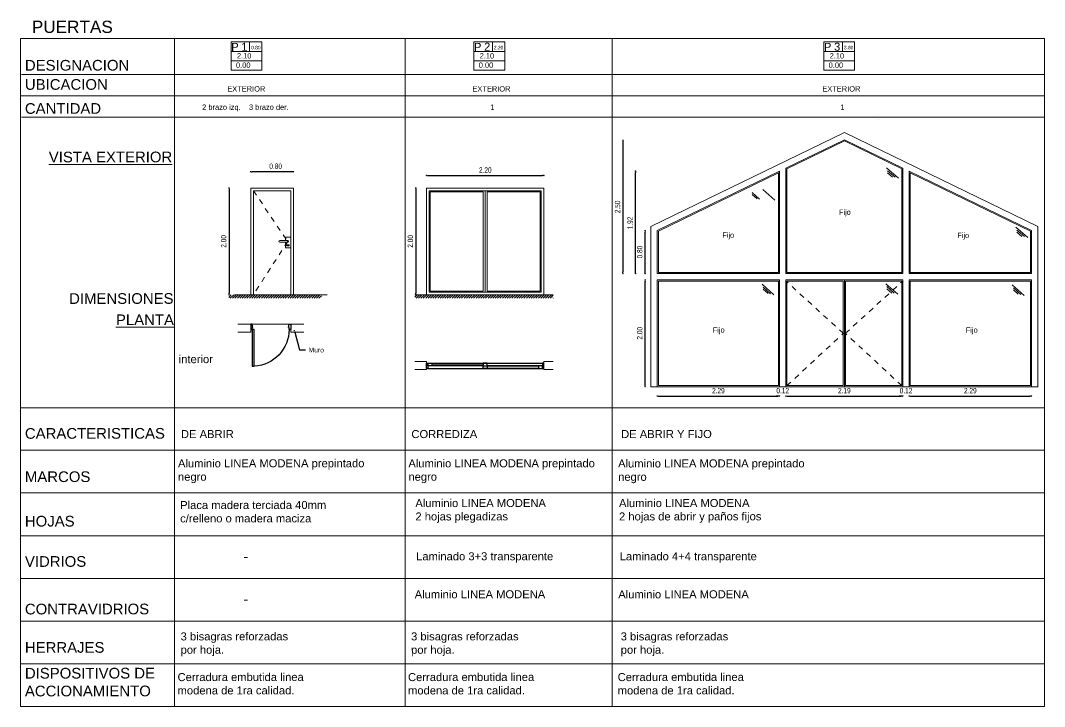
# Model space of a CAD drawing. Header units: metres. Extents: x 5593058 to 5593183, y 6971841 to 6972020.
# Drawn here: x 5593131.15 to 5593150.33, y 6971882.12 to 6971894.97 of the extents above; entities that cross this region are included whole.
import ezdxf
from ezdxf import colors
from ezdxf.entities.mleader import LeaderData, LeaderLine
from ezdxf.math import Vec2, Vec3

# ---------------------------------------------------------------- set-up
doc = ezdxf.new("R2010")
doc.units = ezdxf.units.M
doc.header["$LTSCALE"] = 0.1
doc.header["$PDMODE"] = 35
doc.header["$PDSIZE"] = -3
doc.linetypes.add('ACAD_ISO04W100', pattern=[30, 24, -3, 0, -3])
doc.linetypes.add('HIDDEN', pattern=[9.525, 6.35, -3.175])
doc.layers.add('A - PUERTAS', color=2, linetype='Continuous')
doc.layers.add('A-ARMADURA', color=13, linetype='ACAD_ISO04W100')
for name, color, linetype, lineweight in [('A-ABERTURAS', 1, 'Continuous', 0), ('A-CARPINTERIA anotaciones', 1, 'Continuous', 0), ('A-CARPINTERIAS', 1, 'Continuous', 0), ('A-MUROS', 3, 'Continuous', 0), ('A-PISOS', 252, 'Continuous', 0), ('A-VISTA', 7, 'Continuous', 0), ('C Vidrio', 8, 'Continuous', 0)]:
    doc.layers.add(name, color=color, linetype=linetype, lineweight=lineweight)
doc.styles.add('arial', font='arial.ttf')
doc.styles.add('COTAS', font='arial.ttf', dxfattribs={"width": 0.7})
doc.styles.get("Standard").update_dxf_attribs({"font": 'simplex.shx'})
doc.dimstyles.new('COTAS 1-100', dxfattribs={"dimtxt": 0.1, "dimasz": 0.03, "dimexe": 0.1, "dimexo": 0.0625, "dimgap": 0.05, "dimtad": 1, "dimzin": 0, "dimdsep": 46, "dimtxsty": 'COTAS', "dimblk": 'DOT', "dimcen": 0.09, "dimse1": 1, "dimse2": 1, "dimclrt": 2, "dimadec": 3, "dimazin": 0, "dimtfac": 1, "dimtix": 1, "dimtofl": 0, "dimtmove": 0, "dimatfit": 3, "dimldrblk": 'DOT', "dimfxl": 0.1, "dimtolj": 1, "dimtzin": 0, "dimarcsym": 0})

# ---------------------------------------------------------------- blocks, each defined once
blk = doc.blocks.new('_Dot')
at = {"color": 0, "linetype": 'ByBlock', "lineweight": -2}
blk.add_line((-0.5, 0), (-1, 0), dxfattribs=at)
at = {"color": 0, "linetype": 'ByBlock', "const_width": 0.5}
blk.add_lwpolyline([(-0.25, 0, 1), (0.25, 0, 1)], format="xyb", close=True, dxfattribs=at)
blk = doc.blocks.new('*D214')
at = {"layer": 'A-ARMADURA', "color": 0, "lineweight": -2, "ltscale": 1.5, "transparency": 16777216}
blk.add_line((5593135.056, 6971891.804), (5593135.056, 6971889.864), dxfattribs=at)
at = {"layer": 'Defpoints', "color": 0, "ltscale": 1.5, "transparency": 16777216}
for p in [(5593135.201, 6971891.834), (5593135.056, 6971889.834), (5593135.441, 6971889.834)]:
    blk.add_point(p, dxfattribs=at)
at = {"layer": 'A-ARMADURA', "color": 0, "lineweight": -2, "ltscale": 1.5, "transparency": 16777216, "xscale": 0.03, "yscale": 0.03, "zscale": 0.03}
for p, rotation in [((5593135.056, 6971891.834), 90), ((5593135.056, 6971889.834), 270)]:
    blk.add_blockref('_Dot', p, dxfattribs=dict(at, rotation=rotation))
at = {"layer": 'A-ARMADURA', "color": 2, "ltscale": 1.5, "transparency": 16777216, "insert": (5593134.955, 6971890.834), "char_height": 0.1, "attachment_point": 5, "rotation": 90, "style": 'COTAS'}
blk.add_mtext('\\A1;2.00', dxfattribs=at)
blk = doc.blocks.new('*D215')
at = {"layer": 'A-ARMADURA', "color": 0, "lineweight": -2, "ltscale": 1.5, "transparency": 16777216}
blk.add_line((5593136.231, 6971892.14), (5593135.491, 6971892.14), dxfattribs=at)
at = {"layer": 'Defpoints', "color": 0, "ltscale": 1.5, "transparency": 16777216}
for p in [(5593135.461, 6971892.14), (5593135.461, 6971891.834), (5593136.261, 6971891.834)]:
    blk.add_point(p, dxfattribs=at)
at = {"layer": 'A-ARMADURA', "color": 0, "lineweight": -2, "ltscale": 1.5, "transparency": 16777216, "xscale": 0.03, "yscale": 0.03, "zscale": 0.03, "rotation": 180}
blk.add_blockref('_Dot', (5593135.461, 6971892.14), dxfattribs=at)
at = {"layer": 'A-ARMADURA', "color": 0, "lineweight": -2, "ltscale": 1.5, "transparency": 16777216, "xscale": 0.03, "yscale": 0.03, "zscale": 0.03}
blk.add_blockref('_Dot', (5593136.261, 6971892.14), dxfattribs=at)
at = {"layer": 'A-ARMADURA', "color": 2, "ltscale": 1.5, "transparency": 16777216, "insert": (5593135.929, 6971892.242), "char_height": 0.1, "attachment_point": 5, "style": 'COTAS'}
blk.add_mtext('\\A1;0.80', dxfattribs=at)
blk = doc.blocks.new('CARPINT. SIMBOL')
at = {"layer": 'A-CARPINTERIAS', "ltscale": 0.1}
for p, q in [((895.094, 23.751), (895.094, 23.569)), ((894.749, 23.569), (895.325, 23.569)), ((894.749, 23.394), (895.325, 23.394))]:
    blk.add_line(p, q, dxfattribs=at)
blk.add_lwpolyline([(894.749, 23.751), (895.325, 23.751), (895.325, 23.219), (894.749, 23.219)], close=True, dxfattribs=at)
at = {"layer": 'A-CARPINTERIAS', "style": 'arial'}
blk.add_text('P', height=0.15, dxfattribs=at).set_placement((894.749, 23.581))
blk = doc.blocks.new('PUERTA 75 izq')
for points in [[(0.03, 0.1), (0.03, 0.79), (0.068, 0.79), (0.068, 0.1)], [(0.03, 0.1), (0.03, 0.062), (0.04, 0.062), (0.03, 0), (0.01, 0), (0.01, 0), (0, 0), (0, 0), (0, 0.1), (0, 0.1), (0.01, 0.1), (0.01, 0.1)], [(0.72, 0.1), (0.72, 0.062), (0.71, 0.062), (0.72, 0), (0.74, 0), (0.74, 0), (0.75, 0), (0.75, 0), (0.75, 0.1), (0.75, 0.1), (0.74, 0.1), (0.74, 0.1)]]:
    blk.add_lwpolyline(points, close=True)
at = {"color": 9}
blk.add_arc((0.03, 0.1), 0.69, 0, 86.843, dxfattribs=at)
blk = doc.blocks.new('*U239')
at = {"color": 0, "linetype": 'ByBlock', "lineweight": -2}
for p, q in [((0.025, 0), (2.175, 0)), ((0.025, -0.1), (2.175, -0.1)), ((1.063, -0.05), (0.1, -0.05)), ((2.1, -0.05), (1.138, -0.05))]:
    blk.add_line(p, q, dxfattribs=at)
for points in [[(0, -0.1), (0, 0), (0.025, 0), (0.025, -0.05), (0.025, -0.05), (0.025, -0.1)], [(0.025, -0.05), (0.025, 0), (0.1, 0), (0.1, -0.05)], [(1.138, -0.05), (1.138, 0), (1.063, 0), (1.063, -0.05)], [(1.063, -0.1), (1.063, -0.05), (1.138, -0.05), (1.138, -0.1)], [(2.175, -0.1), (2.175, -0.05), (2.1, -0.05), (2.1, -0.1)], [(2.2, -0.1), (2.2, 0), (2.175, 0), (2.175, -0.05), (2.175, -0.05), (2.175, -0.1)]]:
    blk.add_lwpolyline(points, close=True, dxfattribs=at)
at = {"layer": 'C Vidrio', "linetype": 'ByBlock', "lineweight": -2, "const_width": 0.01}
for points in [[(1.063, -0.025), (0.1, -0.025)], [(2.1, -0.075), (1.138, -0.075)]]:
    blk.add_lwpolyline(points, dxfattribs=at)
blk = doc.blocks.new('*D279')
at = {"layer": 'A-ARMADURA', "color": 0, "lineweight": -2, "ltscale": 1.5, "transparency": 16777216}
blk.add_line((5593138.554, 6971891.804), (5593138.554, 6971889.864), dxfattribs=at)
at = {"layer": 'Defpoints', "color": 0, "ltscale": 1.5, "transparency": 16777216}
for p in [(5593138.756, 6971891.834), (5593138.554, 6971889.834), (5593138.756, 6971889.834)]:
    blk.add_point(p, dxfattribs=at)
at = {"layer": 'A-ARMADURA', "color": 0, "lineweight": -2, "ltscale": 1.5, "transparency": 16777216, "xscale": 0.03, "yscale": 0.03, "zscale": 0.03}
for p, rotation in [((5593138.554, 6971891.834), 90), ((5593138.554, 6971889.834), 270)]:
    blk.add_blockref('_Dot', p, dxfattribs=dict(at, rotation=rotation))
at = {"layer": 'A-ARMADURA', "color": 2, "ltscale": 1.5, "transparency": 16777216, "insert": (5593138.453, 6971890.834), "char_height": 0.1, "attachment_point": 5, "rotation": 90, "style": 'COTAS'}
blk.add_mtext('\\A1;2.00', dxfattribs=at)
blk = doc.blocks.new('*D280')
at = {"layer": 'A-ARMADURA', "color": 0, "lineweight": -2, "ltscale": 1.5, "transparency": 16777216}
blk.add_line((5593138.786, 6971892.069), (5593140.926, 6971892.069), dxfattribs=at)
at = {"layer": 'Defpoints', "color": 0, "ltscale": 1.5, "transparency": 16777216}
for p in [(5593140.956, 6971892.069), (5593138.756, 6971891.834), (5593140.956, 6971891.834)]:
    blk.add_point(p, dxfattribs=at)
at = {"layer": 'A-ARMADURA', "color": 0, "lineweight": -2, "ltscale": 1.5, "transparency": 16777216, "xscale": 0.03, "yscale": 0.03, "zscale": 0.03, "rotation": 180}
blk.add_blockref('_Dot', (5593138.756, 6971892.069), dxfattribs=at)
at = {"layer": 'A-ARMADURA', "color": 0, "lineweight": -2, "ltscale": 1.5, "transparency": 16777216, "xscale": 0.03, "yscale": 0.03, "zscale": 0.03}
blk.add_blockref('_Dot', (5593140.956, 6971892.069), dxfattribs=at)
at = {"layer": 'A-ARMADURA', "color": 2, "ltscale": 1.5, "transparency": 16777216, "insert": (5593139.856, 6971892.17), "char_height": 0.1, "attachment_point": 5, "style": 'COTAS'}
blk.add_mtext('\\A1;2.20', dxfattribs=at)
blk = doc.blocks.new('*D281')
at = {"layer": 'A-ARMADURA', "color": 0, "lineweight": -2, "ltscale": 1.5, "transparency": 16777216}
blk.add_line((5593142.852, 6971888.142), (5593142.852, 6971890.082), dxfattribs=at)
at = {"layer": 'Defpoints', "color": 0, "ltscale": 1.5, "transparency": 16777216}
for p in [(5593142.852, 6971890.112), (5593145.505, 6971890.112), (5593145.505, 6971888.112)]:
    blk.add_point(p, dxfattribs=at)
at = {"layer": 'A-ARMADURA', "color": 0, "lineweight": -2, "ltscale": 1.5, "transparency": 16777216, "xscale": 0.03, "yscale": 0.03, "zscale": 0.03}
for p, rotation in [((5593142.852, 6971890.112), 90), ((5593142.852, 6971888.112), 270)]:
    blk.add_blockref('_Dot', p, dxfattribs=dict(at, rotation=rotation))
at = {"layer": 'A-ARMADURA', "color": 2, "ltscale": 1.5, "transparency": 16777216, "insert": (5593142.751, 6971889.112), "char_height": 0.1, "attachment_point": 5, "rotation": 90, "style": 'COTAS'}
blk.add_mtext('\\A1;2.00', dxfattribs=at)
blk = doc.blocks.new('*D282')
at = {"layer": 'A-ARMADURA', "color": 0, "lineweight": -2, "ltscale": 1.5, "transparency": 16777216}
blk.add_line((5593142.852, 6971890.262), (5593142.852, 6971891.007), dxfattribs=at)
at = {"layer": 'Defpoints', "color": 0, "ltscale": 1.5, "transparency": 16777216}
for p in [(5593142.852, 6971891.037), (5593143.215, 6971891.037), (5593143.215, 6971890.232)]:
    blk.add_point(p, dxfattribs=at)
at = {"layer": 'A-ARMADURA', "color": 0, "lineweight": -2, "ltscale": 1.5, "transparency": 16777216, "xscale": 0.03, "yscale": 0.03, "zscale": 0.03}
for p, rotation in [((5593142.852, 6971891.037), 90), ((5593142.852, 6971890.232), 270)]:
    blk.add_blockref('_Dot', p, dxfattribs=dict(at, rotation=rotation))
at = {"layer": 'A-ARMADURA', "color": 2, "ltscale": 1.5, "transparency": 16777216, "insert": (5593142.751, 6971890.634), "char_height": 0.1, "attachment_point": 5, "rotation": 90, "style": 'COTAS'}
blk.add_mtext('\\A1;0.80', dxfattribs=at)
blk = doc.blocks.new('*D283')
at = {"layer": 'A-ARMADURA', "color": 0, "lineweight": -2, "ltscale": 1.5, "transparency": 16777216}
blk.add_line((5593143.109, 6971887.937), (5593145.339, 6971887.937), dxfattribs=at)
at = {"layer": 'Defpoints', "color": 0, "ltscale": 1.5, "transparency": 16777216}
for p in [(5593143.079, 6971888.112), (5593145.369, 6971888.112), (5593145.369, 6971887.937)]:
    blk.add_point(p, dxfattribs=at)
at = {"layer": 'A-ARMADURA', "color": 0, "lineweight": -2, "ltscale": 1.5, "transparency": 16777216, "xscale": 0.03, "yscale": 0.03, "zscale": 0.03, "rotation": 180}
blk.add_blockref('_Dot', (5593143.079, 6971887.937), dxfattribs=at)
at = {"layer": 'A-ARMADURA', "color": 0, "lineweight": -2, "ltscale": 1.5, "transparency": 16777216, "xscale": 0.03, "yscale": 0.03, "zscale": 0.03}
blk.add_blockref('_Dot', (5593145.369, 6971887.937), dxfattribs=at)
at = {"layer": 'A-ARMADURA', "color": 2, "ltscale": 1.5, "transparency": 16777216, "insert": (5593144.224, 6971888.038), "char_height": 0.1, "attachment_point": 5, "style": 'COTAS'}
blk.add_mtext('\\A1;2.29', dxfattribs=at)
blk = doc.blocks.new('*D284')
at = {"layer": 'A-ARMADURA', "color": 0, "lineweight": -2, "ltscale": 1.5, "transparency": 16777216}
for p, q in [((5593145.339, 6971887.937), (5593145.309, 6971887.937)), ((5593145.519, 6971887.937), (5593145.549, 6971887.937))]:
    blk.add_line(p, q, dxfattribs=at)
at = {"layer": 'Defpoints', "color": 0, "ltscale": 1.5, "transparency": 16777216}
for p in [(5593145.369, 6971888.112), (5593145.489, 6971888.112), (5593145.489, 6971887.937)]:
    blk.add_point(p, dxfattribs=at)
at = {"layer": 'A-ARMADURA', "color": 0, "lineweight": -2, "ltscale": 1.5, "transparency": 16777216, "xscale": 0.03, "yscale": 0.03, "zscale": 0.03}
blk.add_blockref('_Dot', (5593145.369, 6971887.937), dxfattribs=at)
at = {"layer": 'A-ARMADURA', "color": 0, "lineweight": -2, "ltscale": 1.5, "transparency": 16777216, "xscale": 0.03, "yscale": 0.03, "zscale": 0.03, "rotation": 180}
blk.add_blockref('_Dot', (5593145.489, 6971887.937), dxfattribs=at)
at = {"layer": 'A-ARMADURA', "color": 2, "ltscale": 1.5, "transparency": 16777216, "insert": (5593145.429, 6971888.038), "char_height": 0.1, "attachment_point": 5, "style": 'COTAS'}
blk.add_mtext('\\A1;0.12', dxfattribs=at)
blk = doc.blocks.new('*D285')
at = {"layer": 'A-ARMADURA', "color": 0, "lineweight": -2, "ltscale": 1.5, "transparency": 16777216}
blk.add_line((5593145.519, 6971887.937), (5593147.649, 6971887.937), dxfattribs=at)
at = {"layer": 'Defpoints', "color": 0, "ltscale": 1.5, "transparency": 16777216}
for p in [(5593145.489, 6971888.112), (5593147.679, 6971888.112), (5593147.679, 6971887.937)]:
    blk.add_point(p, dxfattribs=at)
at = {"layer": 'A-ARMADURA', "color": 0, "lineweight": -2, "ltscale": 1.5, "transparency": 16777216, "xscale": 0.03, "yscale": 0.03, "zscale": 0.03, "rotation": 180}
blk.add_blockref('_Dot', (5593145.489, 6971887.937), dxfattribs=at)
at = {"layer": 'A-ARMADURA', "color": 0, "lineweight": -2, "ltscale": 1.5, "transparency": 16777216, "xscale": 0.03, "yscale": 0.03, "zscale": 0.03}
blk.add_blockref('_Dot', (5593147.679, 6971887.937), dxfattribs=at)
at = {"layer": 'A-ARMADURA', "color": 2, "ltscale": 1.5, "transparency": 16777216, "insert": (5593146.584, 6971888.038), "char_height": 0.1, "attachment_point": 5, "style": 'COTAS'}
blk.add_mtext('\\A1;2.19', dxfattribs=at)
blk = doc.blocks.new('*D286')
at = {"layer": 'A-ARMADURA', "color": 0, "lineweight": -2, "ltscale": 1.5, "transparency": 16777216}
for p, q in [((5593147.649, 6971887.937), (5593147.619, 6971887.937)), ((5593147.829, 6971887.937), (5593147.859, 6971887.937))]:
    blk.add_line(p, q, dxfattribs=at)
at = {"layer": 'Defpoints', "color": 0, "ltscale": 1.5, "transparency": 16777216}
for p in [(5593147.679, 6971888.112), (5593147.799, 6971888.112), (5593147.799, 6971887.937)]:
    blk.add_point(p, dxfattribs=at)
at = {"layer": 'A-ARMADURA', "color": 0, "lineweight": -2, "ltscale": 1.5, "transparency": 16777216, "xscale": 0.03, "yscale": 0.03, "zscale": 0.03}
blk.add_blockref('_Dot', (5593147.679, 6971887.937), dxfattribs=at)
at = {"layer": 'A-ARMADURA', "color": 0, "lineweight": -2, "ltscale": 1.5, "transparency": 16777216, "xscale": 0.03, "yscale": 0.03, "zscale": 0.03, "rotation": 180}
blk.add_blockref('_Dot', (5593147.799, 6971887.937), dxfattribs=at)
at = {"layer": 'A-ARMADURA', "color": 2, "ltscale": 1.5, "transparency": 16777216, "insert": (5593147.739, 6971888.038), "char_height": 0.1, "attachment_point": 5, "style": 'COTAS'}
blk.add_mtext('\\A1;0.12', dxfattribs=at)
blk = doc.blocks.new('*D287')
at = {"layer": 'A-ARMADURA', "color": 0, "lineweight": -2, "ltscale": 1.5, "transparency": 16777216}
blk.add_line((5593147.829, 6971887.937), (5593150.059, 6971887.937), dxfattribs=at)
at = {"layer": 'Defpoints', "color": 0, "ltscale": 1.5, "transparency": 16777216}
for p in [(5593147.799, 6971888.112), (5593150.089, 6971888.112), (5593150.089, 6971887.937)]:
    blk.add_point(p, dxfattribs=at)
at = {"layer": 'A-ARMADURA', "color": 0, "lineweight": -2, "ltscale": 1.5, "transparency": 16777216, "xscale": 0.03, "yscale": 0.03, "zscale": 0.03, "rotation": 180}
blk.add_blockref('_Dot', (5593147.799, 6971887.937), dxfattribs=at)
at = {"layer": 'A-ARMADURA', "color": 0, "lineweight": -2, "ltscale": 1.5, "transparency": 16777216, "xscale": 0.03, "yscale": 0.03, "zscale": 0.03}
blk.add_blockref('_Dot', (5593150.089, 6971887.937), dxfattribs=at)
at = {"layer": 'A-ARMADURA', "color": 2, "ltscale": 1.5, "transparency": 16777216, "insert": (5593148.944, 6971888.038), "char_height": 0.1, "attachment_point": 5, "style": 'COTAS'}
blk.add_mtext('\\A1;2.29', dxfattribs=at)
blk = doc.blocks.new('*D288')
at = {"layer": 'A-ARMADURA', "color": 0, "lineweight": -2, "ltscale": 1.5, "transparency": 16777216}
blk.add_line((5593142.671, 6971890.262), (5593142.671, 6971892.119), dxfattribs=at)
at = {"layer": 'Defpoints', "color": 0, "ltscale": 1.5, "transparency": 16777216}
for p in [(5593142.671, 6971892.149), (5593145.369, 6971892.149), (5593145.369, 6971890.232)]:
    blk.add_point(p, dxfattribs=at)
at = {"layer": 'A-ARMADURA', "color": 0, "lineweight": -2, "ltscale": 1.5, "transparency": 16777216, "xscale": 0.03, "yscale": 0.03, "zscale": 0.03}
for p, rotation in [((5593142.671, 6971892.149), 90), ((5593142.671, 6971890.232), 270)]:
    blk.add_blockref('_Dot', p, dxfattribs=dict(at, rotation=rotation))
at = {"layer": 'A-ARMADURA', "color": 2, "ltscale": 1.5, "transparency": 16777216, "insert": (5593142.57, 6971891.179), "char_height": 0.1, "attachment_point": 5, "rotation": 90, "style": 'COTAS'}
blk.add_mtext('\\A1;1.92', dxfattribs=at)
blk = doc.blocks.new('*D289')
at = {"layer": 'A-ARMADURA', "color": 0, "lineweight": -2, "ltscale": 1.5, "transparency": 16777216}
blk.add_line((5593142.436, 6971892.698), (5593142.436, 6971890.262), dxfattribs=at)
at = {"layer": 'Defpoints', "color": 0, "ltscale": 1.5, "transparency": 16777216}
for p in [(5593146.561, 6971892.728), (5593142.436, 6971890.232), (5593146.584, 6971890.232)]:
    blk.add_point(p, dxfattribs=at)
at = {"layer": 'A-ARMADURA', "color": 0, "lineweight": -2, "ltscale": 1.5, "transparency": 16777216, "xscale": 0.03, "yscale": 0.03, "zscale": 0.03}
for p, rotation in [((5593142.436, 6971892.728), 90), ((5593142.436, 6971890.232), 270)]:
    blk.add_blockref('_Dot', p, dxfattribs=dict(at, rotation=rotation))
at = {"layer": 'A-ARMADURA', "color": 2, "ltscale": 1.5, "transparency": 16777216, "insert": (5593142.335, 6971891.48), "char_height": 0.1, "attachment_point": 5, "rotation": 90, "style": 'COTAS'}
blk.add_mtext('\\A1;2.50', dxfattribs=at)

msp = doc.modelspace()

# ---------------------------------------------------------------- hatches: boundary and pattern name
at = {"layer": 'A-CARPINTERIAS', "linetype": 'Continuous', "ltscale": 0.5}
h = msp.add_hatch(dxfattribs=at)
h.set_pattern_fill('LINE', color=256, scale=0.01, angle=45, style=0)
h.set_pattern_definition([(45, (5592021.71412, 6971211.543896), (-0.0224506403, 0.0224506403), [])])
h.paths.add_polyline_path([(5593135.049, 6971889.834), (5593136.787, 6971889.834), (5593136.787, 6971889.769), (5593135.049, 6971889.769)])
h = msp.add_hatch(dxfattribs=at)
h.set_pattern_fill('LINE', color=256, scale=0.01, angle=45, style=0)
h.set_pattern_definition([(45, (5592024.52363, 6971211.543896), (-0.0224506403, 0.0224506403), [])])
h.paths.add_polyline_path([(5593138.537, 6971889.834), (5593141.13, 6971889.834), (5593141.13, 6971889.769), (5593138.537, 6971889.769)])

# ---------------------------------------------------------------- linework, layer by layer
at = {"layer": 'A-ABERTURAS'}
for p, q in [((5593131.148, 6971894.634), (5593131.148, 6971882.122)), ((5593131.148, 6971894.634), (5593138.353, 6971894.634)), ((5593134.035, 6971894.634), (5593134.035, 6971882.122)), ((5593138.353, 6971894.634), (5593138.353, 6971882.122)), ((5593138.353, 6971894.634), (5593142.946, 6971894.634)), ((5593142.232, 6971894.634), (5593142.232, 6971882.122)), ((5593142.946, 6971894.634), (5593150.334, 6971894.634)), ((5593150.334, 6971894.634), (5593150.334, 6971882.122)), ((5593131.165, 6971893.962), (5593138.353, 6971893.962)), ((5593138.353, 6971893.962), (5593142.946, 6971893.962)), ((5593142.946, 6971893.962), (5593150.334, 6971893.962)), ((5593131.148, 6971893.562), (5593138.353, 6971893.562)), ((5593138.353, 6971893.562), (5593142.946, 6971893.562)), ((5593142.946, 6971893.562), (5593150.334, 6971893.562)), ((5593131.165, 6971893.162), (5593138.353, 6971893.162)), ((5593138.353, 6971893.162), (5593142.946, 6971893.162)), ((5593142.946, 6971893.162), (5593150.334, 6971893.162)), ((5593147.219, 6971893.113), (5593147.219, 6971893.112)), ((5593147.219, 6971893.113), (5593147.219, 6971893.112)), ((5593142.959, 6971891.112), (5593146.584, 6971892.873)), ((5593150.209, 6971891.112), (5593146.584, 6971892.873)), ((5593145.489, 6971890.232), (5593145.489, 6971892.207)), ((5593147.375, 6971892.213), (5593147.597, 6971892.017)), ((5593147.679, 6971892.207), (5593147.679, 6971890.232)), ((5593145.369, 6971892.149), (5593143.079, 6971891.037)), ((5593145.369, 6971892.149), (5593145.369, 6971890.232)), ((5593147.395, 6971892.158), (5593147.535, 6971892.035)), ((5593147.395, 6971892.12), (5593147.488, 6971892.038)), ((5593147.799, 6971890.232), (5593147.799, 6971892.149)), ((5593147.799, 6971892.149), (5593150.089, 6971891.037)), ((5593139.856, 6971891.784), (5593139.856, 6971889.884)), ((5593144.854, 6971891.751), (5593144.994, 6971891.627)), ((5593144.854, 6971891.712), (5593144.948, 6971891.63)), ((5593145.058, 6971891.805), (5593145.281, 6971891.609)), ((5593142.959, 6971891.112), (5593142.959, 6971888.112)), ((5593149.797, 6971891.102), (5593150.019, 6971890.906)), ((5593149.816, 6971891.047), (5593149.956, 6971890.924)), ((5593150.209, 6971891.112), (5593150.209, 6971888.112)), ((5593143.079, 6971890.232), (5593143.079, 6971891.037)), ((5593149.817, 6971891.009), (5593149.91, 6971890.927)), ((5593150.089, 6971891.037), (5593150.089, 6971890.232)), ((5593143.079, 6971890.232), (5593145.369, 6971890.232)), ((5593143.079, 6971888.112), (5593143.079, 6971890.112)), ((5593143.079, 6971890.112), (5593145.369, 6971890.112)), ((5593145.369, 6971890.112), (5593145.369, 6971888.112)), ((5593146.584, 6971890.232), (5593145.489, 6971890.232)), ((5593145.489, 6971888.112), (5593145.489, 6971890.112)), ((5593145.489, 6971890.112), (5593146.584, 6971890.112)), ((5593147.679, 6971890.232), (5593146.584, 6971890.232)), ((5593146.584, 6971888.112), (5593146.584, 6971890.112)), ((5593146.584, 6971890.112), (5593147.679, 6971890.112)), ((5593147.679, 6971890.112), (5593147.679, 6971888.112)), ((5593150.089, 6971890.232), (5593147.799, 6971890.232)), ((5593147.799, 6971888.112), (5593147.799, 6971890.112)), ((5593147.799, 6971890.112), (5593150.089, 6971890.112)), ((5593150.089, 6971890.112), (5593150.089, 6971888.112)), ((5593145.042, 6971890.031), (5593145.265, 6971889.836)), ((5593145.062, 6971889.977), (5593145.202, 6971889.854)), ((5593145.063, 6971889.939), (5593145.156, 6971889.857)), ((5593147.361, 6971890.041), (5593147.583, 6971889.846)), ((5593147.38, 6971889.987), (5593147.52, 6971889.864)), ((5593147.381, 6971889.948), (5593147.474, 6971889.867)), ((5593149.73, 6971890.018), (5593149.952, 6971889.822)), ((5593149.75, 6971889.963), (5593149.89, 6971889.84)), ((5593149.75, 6971889.925), (5593149.843, 6971889.843)), ((5593142.959, 6971888.112), (5593143.079, 6971888.112)), ((5593145.369, 6971888.112), (5593143.079, 6971888.112)), ((5593145.369, 6971888.112), (5593145.489, 6971888.112)), ((5593146.584, 6971888.112), (5593145.489, 6971888.112)), ((5593147.679, 6971888.112), (5593146.584, 6971888.112)), ((5593147.679, 6971888.112), (5593147.799, 6971888.112)), ((5593150.089, 6971888.112), (5593147.799, 6971888.112)), ((5593150.209, 6971888.112), (5593150.089, 6971888.112)), ((5593131.148, 6971887.717), (5593138.353, 6971887.717)), ((5593138.353, 6971887.717), (5593142.946, 6971887.717)), ((5593142.946, 6971887.717), (5593150.334, 6971887.717)), ((5593131.148, 6971886.922), (5593138.353, 6971886.922)), ((5593138.353, 6971886.922), (5593142.946, 6971886.922)), ((5593142.946, 6971886.922), (5593150.334, 6971886.922)), ((5593131.148, 6971886.122), (5593138.353, 6971886.122)), ((5593138.353, 6971886.122), (5593142.946, 6971886.122)), ((5593142.946, 6971886.122), (5593150.334, 6971886.122)), ((5593131.148, 6971885.322), (5593138.353, 6971885.322)), ((5593138.353, 6971885.322), (5593142.946, 6971885.322)), ((5593142.946, 6971885.322), (5593150.334, 6971885.322)), ((5593131.148, 6971884.522), (5593138.353, 6971884.522)), ((5593138.353, 6971884.522), (5593142.946, 6971884.522)), ((5593142.946, 6971884.522), (5593150.334, 6971884.522)), ((5593131.148, 6971883.722), (5593138.353, 6971883.722)), ((5593138.353, 6971883.722), (5593142.946, 6971883.722)), ((5593142.946, 6971883.722), (5593150.334, 6971883.722)), ((5593131.148, 6971882.922), (5593138.353, 6971882.922)), ((5593138.353, 6971882.922), (5593142.946, 6971882.922)), ((5593142.946, 6971882.922), (5593150.334, 6971882.922)), ((5593131.148, 6971882.122), (5593138.353, 6971882.122)), ((5593138.353, 6971882.122), (5593142.946, 6971882.122)), ((5593142.946, 6971882.122), (5593150.334, 6971882.122))]:
    msp.add_line(p, q, dxfattribs=at)
at = {"layer": 'A-ABERTURAS', "linetype": 'Continuous', "ltscale": 0.5}
for p, q in [((5593136.111, 6971890.849), (5593136.111, 6971890.912)), ((5593136.211, 6971890.912), (5593136.111, 6971890.912)), ((5593136.156, 6971890.849), (5593136.006, 6971890.849)), ((5593136.156, 6971890.819), (5593136.006, 6971890.819)), ((5593136.111, 6971890.712), (5593136.111, 6971890.819)), ((5593136.211, 6971890.712), (5593136.111, 6971890.712)), ((5593135.16, 6971889.834), (5593136.894, 6971889.834)), ((5593138.537, 6971889.834), (5593141.13, 6971889.834))]:
    msp.add_line(p, q, dxfattribs=at)
at = {"layer": 'A-ABERTURAS'}
for points in [[(5593146.584, 6971892.739), (5593145.489, 6971892.207), (5593145.489, 6971890.232), (5593147.679, 6971890.232), (5593147.679, 6971892.207), (5593146.584, 6971892.739)], [(5593145.369, 6971892.149), (5593145.369, 6971890.232), (5593143.079, 6971890.232), (5593143.079, 6971891.037), (5593145.369, 6971892.149)], [(5593147.799, 6971892.149), (5593147.799, 6971890.232), (5593150.089, 6971890.232), (5593150.089, 6971891.037), (5593147.799, 6971892.149)]]:
    msp.add_lwpolyline(points, dxfattribs=at)
for points in [[(5593146.584, 6971892.717), (5593145.509, 6971892.195), (5593145.509, 6971890.252), (5593147.659, 6971890.252), (5593147.659, 6971892.195)], [(5593145.349, 6971892.117), (5593145.349, 6971890.252), (5593143.099, 6971890.252), (5593143.099, 6971891.024)], [(5593147.819, 6971892.117), (5593147.819, 6971890.252), (5593150.069, 6971890.252), (5593150.069, 6971891.024)], [(5593136.261, 6971889.834), (5593135.461, 6971889.834), (5593135.461, 6971891.834), (5593136.261, 6971891.834)], [(5593140.956, 6971891.834), (5593138.756, 6971891.834), (5593138.756, 6971889.834), (5593140.956, 6971889.834)], [(5593136.211, 6971889.834), (5593135.511, 6971889.834), (5593135.511, 6971891.784), (5593136.211, 6971891.784)], [(5593140.906, 6971891.784), (5593138.806, 6971891.784), (5593138.806, 6971889.884), (5593140.906, 6971889.884)], [(5593139.819, 6971891.764), (5593138.826, 6971891.764), (5593138.826, 6971889.904), (5593139.819, 6971889.904)], [(5593139.819, 6971891.764), (5593138.826, 6971891.764), (5593138.826, 6971889.904), (5593139.819, 6971889.904)], [(5593139.894, 6971891.764), (5593140.886, 6971891.764), (5593140.886, 6971889.904), (5593139.894, 6971889.904)], [(5593145.369, 6971890.112), (5593143.079, 6971890.112), (5593143.079, 6971888.112), (5593145.369, 6971888.112)], [(5593145.349, 6971890.092), (5593143.099, 6971890.092), (5593143.099, 6971888.132), (5593145.349, 6971888.132)], [(5593145.489, 6971890.112), (5593146.584, 6971890.112), (5593146.584, 6971888.112), (5593145.489, 6971888.112)], [(5593145.509, 6971890.092), (5593146.564, 6971890.092), (5593146.564, 6971888.132), (5593145.509, 6971888.132)], [(5593146.584, 6971890.112), (5593147.679, 6971890.112), (5593147.679, 6971888.112), (5593146.584, 6971888.112)], [(5593146.604, 6971890.092), (5593147.659, 6971890.092), (5593147.659, 6971888.132), (5593146.604, 6971888.132)], [(5593147.799, 6971890.112), (5593150.089, 6971890.112), (5593150.089, 6971888.112), (5593147.799, 6971888.112)], [(5593147.819, 6971890.092), (5593150.069, 6971890.092), (5593150.069, 6971888.132), (5593147.819, 6971888.132)]]:
    msp.add_lwpolyline(points, close=True, dxfattribs=at)
at = {"layer": 'A-ABERTURAS', "linetype": 'HIDDEN', "ltscale": 0.01}
for points in [[(5593135.511, 6971891.784), (5593136.156, 6971890.834), (5593135.511, 6971889.834)], [(5593145.509, 6971888.132), (5593146.564, 6971889.112), (5593145.489, 6971890.092)], [(5593147.659, 6971888.132), (5593146.604, 6971889.112), (5593147.679, 6971890.092)]]:
    msp.add_lwpolyline(points, dxfattribs=at)
at = {"layer": 'A-ABERTURAS', "linetype": 'Continuous', "ltscale": 0.5}
msp.add_lwpolyline([(5593136.184, 6971890.767), (5593136.13, 6971890.767), (5593136.13, 6971890.753), (5593136.184, 6971890.753)], close=True, dxfattribs=at)
msp.add_lwpolyline([(5593136.184, 6971890.767), (5593136.13, 6971890.767), (5593136.13, 6971890.753), (5593136.184, 6971890.753)], close=True, dxfattribs=at)
at = {"layer": 'A-ABERTURAS', "const_width": 0.03}
for points in [[(5593146.564, 6971889.112), (5593146.584, 6971889.112)], [(5593146.584, 6971889.112), (5593146.604, 6971889.112)]]:
    msp.add_lwpolyline(points, dxfattribs=at)
at = {"layer": 'A-ABERTURAS', "linetype": 'Continuous', "ltscale": 0.5}
for centre, start, end in [((5593136.006, 6971890.834), 90, 270), ((5593136.156, 6971890.834), 270, 90)]:
    msp.add_arc(centre, 0.0148, start, end, dxfattribs=at)
at = {"layer": 'A-MUROS'}
for p, q in [((5593135.461, 6971889.286), (5593135.461, 6971889.136)), ((5593136.211, 6971889.286), (5593136.211, 6971889.136)), ((5593138.537, 6971888.585), (5593138.756, 6971888.585)), ((5593138.756, 6971888.585), (5593138.756, 6971888.435)), ((5593140.956, 6971888.585), (5593140.956, 6971888.435)), ((5593138.537, 6971888.435), (5593138.756, 6971888.435))]:
    msp.add_line(p, q, dxfattribs=at)
at = {"layer": 'A-MUROS', "flags": 128}
for points in [[(5593135.219, 6971889.286), (5593135.461, 6971889.286)], [(5593135.219, 6971889.136), (5593135.461, 6971889.136)], [(5593136.454, 6971889.286), (5593136.211, 6971889.286)], [(5593136.454, 6971889.136), (5593136.211, 6971889.136)], [(5593141.13, 6971888.585), (5593140.956, 6971888.585)], [(5593141.13, 6971888.435), (5593140.956, 6971888.435)]]:
    msp.add_lwpolyline(points, dxfattribs=at)
at = {"layer": 'A-PISOS'}
msp.add_line((5593136.211, 6971889.286), (5593135.311, 6971889.286), dxfattribs=at)

# ---------------------------------------------------------------- block references
at = {"layer": 'A - PUERTAS', "ltscale": 0.3, "xscale": -1, "rotation": 180}
msp.add_blockref('PUERTA 75 izq', (5593135.461, 6971889.286), dxfattribs=at)
at = {"layer": 'A - PUERTAS', "ltscale": 0.3}
msp.add_blockref('*U239', (5593138.756, 6971888.555), dxfattribs=at)
at = {"layer": 'A-CARPINTERIA anotaciones'}
for p in [(5592240.348, 6971870.821), (5592244.896, 6971870.821), (5592251.452, 6971870.821)]:
    msp.add_blockref('CARPINT. SIMBOL', p, dxfattribs=at)

# ---------------------------------------------------------------- texts
at = {"layer": 'A-ABERTURAS', "style": 'arial'}
for s, height, p in [('PUERTAS', 0.2299, (5593131.361, 6971894.738)), ('2 brazo izq.    3 brazo der.              ', 0.1, (5593134.552, 6971893.298)), ('1', 0.1, (5593139.951, 6971893.298)), ('1', 0.1, (5593146.508, 6971893.298))]:
    msp.add_text(s, height=height, dxfattribs=at).set_placement(p)
at = {"layer": 'A-ABERTURAS', "attachment_point": 1, "rotation": 0.0496}
for s, insert, char_height, width in [('{\\fArial|b0|i0|c0|p34;DESIGNACION}', (5593131.231, 6971894.232), 0.2, 1.9314), ('{\\fArial|b0|i0|c0|p34;CANTIDAD}', (5593131.231, 6971893.423), 0.2, 1.9314), ('\\pxqr;{\\fArial|b0|i0|c0|p34;\\LVISTA EXTERIOR}', (5593131.753, 6971892.514), 0.2, 2.23872), ('{\\fArial|b0|i0|c0|p34;DIMENSIONES}', (5593132.06, 6971889.863), 0.2, 2.23872), ('\\pxqr;{\\fArial|b0|i0|c0|p34;\\LPLANTA}', (5593131.785, 6971889.464), 0.2, 2.23872), ('{\\fArial|b0|i0|c0|p34;Aluminio LINEA MODENA prepintado \\Pnegro}', (5593134.099, 6971886.751), 0.15, 4.23968), ('{\\fArial|b0|i0|c0|p34;MARCOS}', (5593131.231, 6971886.526), 0.2, 1.9314), ('{\\fArial|b0|i0|c0|p34;Placa madera terciada 40mm c/relleno o madera maciza}', (5593134.14, 6971885.97), 0.15, 3.49831), ('{\\fArial|b0|i0|c0|p34;HOJAS}', (5593131.231, 6971885.693), 0.2, 1.9314), ('{\\fArial|b0|i0|c0|p34;VIDRIOS}', (5593131.231, 6971884.938), 0.2, 1.9314), ('{\\fArial|b0|i0|c0|p34;CONTRAVIDRIOS}', (5593131.231, 6971884.047), 0.2, 1.9314), ('{\\fArial|b0|i0|c0|p34;HERRAJES}', (5593131.231, 6971883.328), 0.2, 1.9314), ('{\\fArial|b0|i0|c0|p34;DISPOSITIVOS DE ACCIONAMIENTO}', (5593131.231, 6971882.845), 0.2, 2.7465)]:
    msp.add_mtext(s, dxfattribs=dict(at, insert=insert, char_height=char_height, width=width))
at = {"layer": 'A-ABERTURAS', "attachment_point": 1, "rotation": 0.0496, "style": 'arial'}
for s, insert, char_height, width in [('UBICACION', (5593131.231, 6971893.873), 0.2, 1.9314), ('{\\fArial Narrow|b0|i0|c0|p34;Fijo }', (5593146.483, 6971891.431), 0.1, 0.95056), ('{\\fArial Narrow|b0|i0|c0|p34;Fijo }', (5593144.298, 6971891.001), 0.1, 0.95056), ('{\\fArial Narrow|b0|i0|c0|p34;Fijo }', (5593148.7, 6971890.996), 0.1, 0.95056), ('{\\fArial Narrow|b0|i0|c0|p34;Fijo }', (5593144.119, 6971889.225), 0.1, 0.95056), ('{\\fArial Narrow|b0|i0|c0|p34;Fijo }', (5593148.86, 6971889.225), 0.1, 0.95056), ('interior ', (5593134.113, 6971888.703), 0.15, 2.28168), ('CARACTERISTICAS', (5593131.231, 6971887.337), 0.2, 1.9314), ('DE ABRIR', (5593134.155, 6971887.3), 0.15, 3.49831), ('CORREDIZA', (5593138.472, 6971887.3), 0.15, 3.49831), ('DE ABRIR Y FIJO ', (5593142.401, 6971887.3), 0.15, 3.49831), ('{\\fArial|b0|i0|c0|p34;Aluminio LINEA MODENA prepintado \\Pnegro}', (5593138.416, 6971886.751), 0.15, 4.23968), ('{\\fArial|b0|i0|c0|p34;Aluminio LINEA MODENA prepintado \\Pnegro}', (5593142.345, 6971886.749), 0.15, 6.85649), ('Aluminio LINEA MODENA\\P2 hojas plegadizas ', (5593138.547, 6971886.007), 0.15, 4.84918), ('Aluminio LINEA MODENA\\P2 hojas de abrir y paños fijos ', (5593142.362, 6971886.007), 0.15, 4.84918), ('-', (5593135.323, 6971885.036), 0.2, 1.9314), ('Laminado 3+3 transparente ', (5593138.561, 6971885.01), 0.15, 3.28384), ('Laminado 4+4 transparente ', (5593142.375, 6971885.01), 0.15, 4.78786), ('Aluminio LINEA MODENA', (5593138.534, 6971884.298), 0.15, 2.53756), ('Aluminio LINEA MODENA', (5593142.348, 6971884.298), 0.15, 2.53756), ('-', (5593135.323, 6971884.236), 0.2, 1.9314), ('3 bisagras reforzadas \\Ppor hoja. ', (5593134.148, 6971883.51), 0.15, 3.18217), ('3 bisagras reforzadas \\Ppor hoja. ', (5593138.466, 6971883.51), 0.15, 3.18217), ('3 bisagras reforzadas \\Ppor hoja. ', (5593142.394, 6971883.51), 0.15, 3.18217), ('Cerradura embutida linea\\Pmodena de 1ra calidad.', (5593134.091, 6971882.748), 0.15, 3.49009), ('Cerradura embutida linea\\Pmodena de 1ra calidad.', (5593138.409, 6971882.748), 0.15, 3.49009), ('Cerradura embutida linea\\Pmodena de 1ra calidad.', (5593142.337, 6971882.748), 0.15, 3.49009)]:
    msp.add_mtext(s, dxfattribs=dict(at, insert=insert, char_height=char_height, width=width))
at = {"layer": 'A-ABERTURAS', "char_height": 0.1, "width": 0.37336, "attachment_point": 1, "style": 'arial'}
for insert in [(5593135.022, 6971893.741), (5593139.615, 6971893.741), (5593146.171, 6971893.741)]:
    msp.add_mtext('EXTERIOR', dxfattribs=dict(at, insert=insert))
at = {"layer": 'A-CARPINTERIA anotaciones', "style": 'arial'}
for s, height, p in [('1', 0.15, (5593135.286, 6971894.405)), ('2', 0.15, (5593139.834, 6971894.405)), ('3', 0.15, (5593146.391, 6971894.405)), ('2.10', 0.1, (5593135.203, 6971894.26)), ('0.80', 0.065, (5593135.469, 6971894.432)), ('2.10', 0.1, (5593139.751, 6971894.26)), ('2.20', 0.065, (5593140.017, 6971894.432)), ('2.10', 0.1, (5593146.308, 6971894.26)), ('3.80', 0.065, (5593146.574, 6971894.432)), (' 0.00', 0.1, (5593135.147, 6971894.085)), (' 0.00', 0.1, (5593139.695, 6971894.085)), (' 0.00', 0.1, (5593146.251, 6971894.085))]:
    msp.add_text(s, height=height, dxfattribs=at).set_placement(p)

# ---------------------------------------------------------------- dimensions: what is measured, and where the dimension line sits
at = {"layer": 'A-ARMADURA', "color": 9, "ltscale": 1.5}
for base, p1, p2, picture, middle in [((5593142.436, 6971890.232), (5593146.561, 6971892.728), (5593146.584, 6971890.232), '*D289', (5593142.335, 6971891.48)), ((5593135.056, 6971889.834), (5593135.201, 6971891.834), (5593135.441, 6971889.834), '*D214', (5593134.955, 6971890.834)), ((5593138.554, 6971889.834), (5593138.756, 6971891.834), (5593138.756, 6971889.834), '*D279', (5593138.453, 6971890.834)), ((5593142.852, 6971891.0367), (5593143.2152, 6971890.2318), (5593143.2152, 6971891.0367), '*D282', (5593142.751, 6971890.6342)), ((5593142.852, 6971890.112), (5593145.505, 6971888.112), (5593145.505, 6971890.112), '*D281', (5593142.751, 6971889.112))]:
    dim = msp.add_linear_dim(base=base, p1=p1, p2=p2, angle=90, dimstyle='COTAS 1-100', dxfattribs=at)
    dim.commit()
    dim.dimension.update_dxf_attribs({"geometry": picture, "text_midpoint": middle})
dim = msp.add_linear_dim(base=(5593135.461, 6971892.14), p1=(5593136.261, 6971891.834), p2=(5593135.461, 6971891.834), dimstyle='COTAS 1-100', dxfattribs=at)
dim.commit()
dim.dimension.update_dxf_attribs({"geometry": '*D215', "text_midpoint": (5593135.929, 6971892.14), "dimtype": 160})
for base, p1, p2, picture, middle in [((5593140.956, 6971892.069), (5593138.756, 6971891.834), (5593140.956, 6971891.834), '*D280', (5593139.856, 6971892.17)), ((5593145.369, 6971887.937), (5593143.079, 6971888.112), (5593145.369, 6971888.112), '*D283', (5593144.224, 6971888.038)), ((5593145.489, 6971887.937), (5593145.369, 6971888.112), (5593145.489, 6971888.112), '*D284', (5593145.429, 6971888.038)), ((5593147.679, 6971887.937), (5593145.489, 6971888.112), (5593147.679, 6971888.112), '*D285', (5593146.584, 6971888.038)), ((5593147.799, 6971887.937), (5593147.679, 6971888.112), (5593147.799, 6971888.112), '*D286', (5593147.739, 6971888.038)), ((5593150.089, 6971887.937), (5593147.799, 6971888.112), (5593150.089, 6971888.112), '*D287', (5593148.944, 6971888.038))]:
    dim = msp.add_linear_dim(base=base, p1=p1, p2=p2, dimstyle='COTAS 1-100', dxfattribs=at)
    dim.commit()
    dim.dimension.update_dxf_attribs({"geometry": picture, "text_midpoint": middle})
dim = msp.add_linear_dim(base=(5593142.671, 6971892.149), p1=(5593145.369, 6971890.232), p2=(5593145.369, 6971892.149), angle=90, dimstyle='COTAS 1-100', dxfattribs=at)
dim.commit()
dim.dimension.update_dxf_attribs({"geometry": '*D288', "text_midpoint": (5593142.671, 6971891.179), "dimtype": 160})

# ---------------------------------------------------------------- leaders
at = {"layer": 'A-VISTA', "color": 7}
ml = msp.add_multileader_mtext('Standard', dxfattribs=at)
ml.set_content('Muro', color=1, style='arial')
ml.set_leader_properties(color=256)
ml.set_arrow_properties(name='DOT')
ml.build(insert=Vec2(0, 0))
ml.multileader.update_dxf_attribs({"text_left_attachment_type": 2, "text_right_attachment_type": 6, "dogleg_length": 0.04, "arrow_head_size": 0.0283})
ctx = ml.context
ctx.base_point, ctx.char_height, ctx.arrow_head_size, ctx.landing_gap_size, ctx.plane_origin = Vec3(5593136.491, 6971888.8), 0.09, 0.0283, 0.0565, Vec3(5593142.665, 6971885.631)
ctx.left_attachment, ctx.right_attachment = 2, 6
notes = []
notes.append((ctx, [(1, (1, 1, 0), (5593136.378, 6971888.8), (1, 0), 0.113, [(0, [(5593136.278, 6971889.163)], 0, [])])]))
ctx.mtext.insert, ctx.mtext.flow_direction = Vec3(5593136.547, 6971888.845), 5
for ctx, leaders in notes:
    for number, flags, end, landing, length, lines in leaders:
        leader = LeaderData()
        leader.index, (leader.has_last_leader_line, leader.has_dogleg_vector, leader.attachment_direction) = number, flags
        leader.last_leader_point, leader.dogleg_vector, leader.dogleg_length = Vec3(end), Vec3(landing), length
        for number, points, colour, breaks in lines:
            line = LeaderLine()
            line.index, line.vertices, line.color, line.breaks = number, Vec3.list(points), colors.encode_raw_color(colour), breaks
            leader.lines.append(line)
        ctx.leaders.append(leader)

doc.saveas('drawing.dxf')
